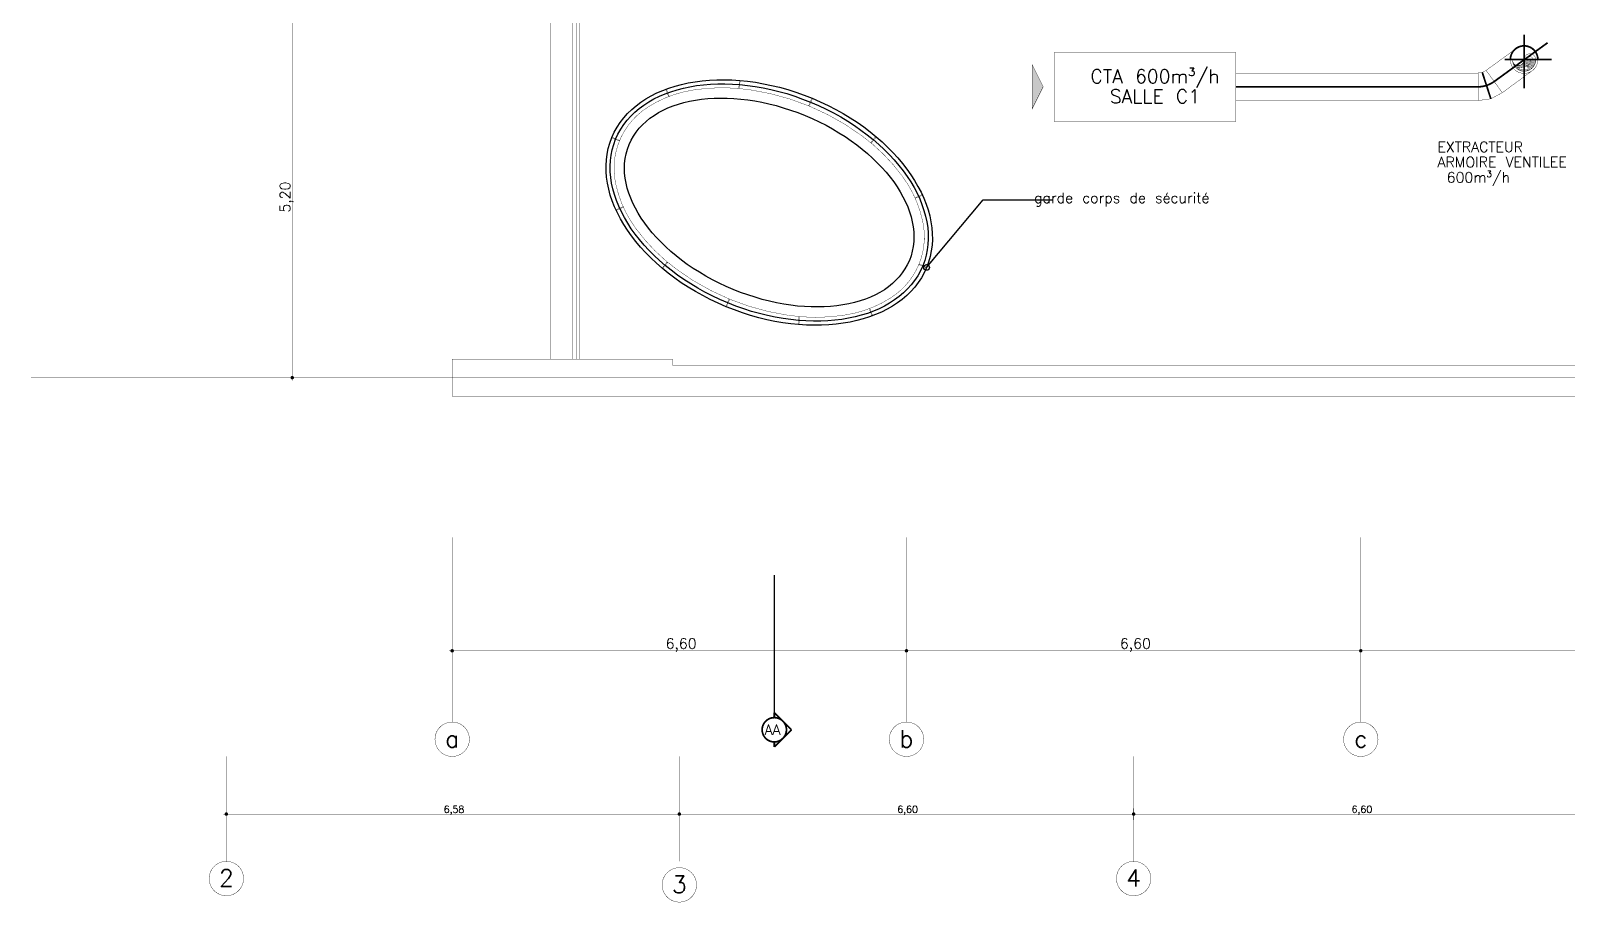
# Model space of a CAD drawing. Header units: inches. Extents: x -511311 to -456756, y 27559 to 65477.
# Drawn here: x -511311 to -488989, y 27559 to 40219 of the extents above; entities that cross this region are included whole.
import ezdxf

# ---------------------------------------------------------------- set-up
doc = ezdxf.new("R2010")
doc.units = ezdxf.units.IN
doc.header["$MEASUREMENT"] = 0
doc.linetypes.add('CACHE', pattern=[750, 500, -250])
doc.linetypes.add('Tiretet', pattern=[546.805537, 264.583325, -105.833328, 70.555556, -105.833328])
for name, color, linetype in [('00 AXES', 7, 'Continuous'), ('00 BA13', 7, 'Continuous'), ('00 cloisons', 7, 'Continuous'), ('00 cotations', 7, 'Continuous'), ('00 légendes', 7, 'Continuous'), ('00 traits de coupes', 7, 'Continuous'), ('00 équipements siretec', 7, 'Continuous'), ('ArchiCAD', 7, 'Continuous'), ('DF ActivitÈ REPRISE', 7, 'Continuous'), ('DF ActivitÈ REPRISE_A', 7, 'Continuous'), ('Extraction Sorbonne', 7, 'Continuous'), ('murs peripherique', 7, 'Continuous'), ('Soufflage Sorbonne', 7, 'Continuous'), ('Soufflage Sorbonne_A', 7, 'Continuous'), ('Soufflage Sorbonne_C', 7, 'Continuous'), ('Soufflage Sorbonne_F', 7, 'Continuous')]:
    doc.layers.add(name, color=color, linetype=linetype)
doc.styles.get("Standard").update_dxf_attribs({"font": 'txt', "bigfont": 'BIGFONT.SHX'})
doc.dimstyles.new('Dimstyle_36', dxfattribs={"dimtxt": 150, "dimasz": 85.5, "dimexe": 0.18, "dimexo": 0, "dimgap": 0.09, "dimtad": 1, "dimtih": 1, "dimtoh": 1, "dimlfac": 0.001, "dimzin": 0, "dimdsep": 46, "dimtxsty": 'Standard', "dimblk": 'ARROWHEAD_11', "dimblk1": 'ARROWHEAD_11', "dimblk2": 'ARROWHEAD_11', "dimcen": 0.09, "dimclrd": 7, "dimclre": 7, "dimclrt": 7, "dimadec": 1, "dimazin": 0, "dimtfac": 1, "dimtdec": 4, "dimtmove": 0, "dimatfit": 3, "dimfxl": 1, "dimtolj": 1, "dimtzin": 0, "dimarcsym": 0})
doc.dimstyles.new('Dimstyle_37', dxfattribs={"dimtxt": 100, "dimasz": 85.5, "dimexe": 0.18, "dimexo": 0, "dimgap": 0.09, "dimtad": 1, "dimtih": 1, "dimtoh": 1, "dimlfac": 0.001, "dimzin": 0, "dimdsep": 46, "dimtxsty": 'Standard', "dimblk": 'ARROWHEAD_11', "dimblk1": 'ARROWHEAD_11', "dimblk2": 'ARROWHEAD_11', "dimcen": 0.09, "dimclrd": 7, "dimclre": 7, "dimclrt": 7, "dimadec": 1, "dimazin": 0, "dimtfac": 1, "dimtdec": 4, "dimtmove": 0, "dimatfit": 3, "dimfxl": 1, "dimtolj": 1, "dimtzin": 0, "dimarcsym": 0})
doc.dimstyles.new('Dimstyle_38', dxfattribs={"dimtxt": 150, "dimasz": 85.5, "dimexe": 0.18, "dimexo": 0, "dimgap": 0.09, "dimtad": 1, "dimlfac": 0.001, "dimzin": 0, "dimdsep": 46, "dimtxsty": 'Standard', "dimblk": 'ARROWHEAD_11', "dimblk1": 'ARROWHEAD_11', "dimblk2": 'ARROWHEAD_11', "dimcen": 0.09, "dimclrd": 7, "dimclre": 7, "dimclrt": 7, "dimadec": 1, "dimazin": 0, "dimtfac": 1, "dimtdec": 4, "dimtmove": 0, "dimatfit": 3, "dimfxl": 1, "dimtolj": 1, "dimtzin": 0, "dimarcsym": 0})
doc.dimstyles.new('Dimstyle_39', dxfattribs={"dimtxt": 0.18, "dimasz": 164.16, "dimexe": 0.18, "dimexo": 0.0625, "dimgap": 0.09, "dimtad": 0, "dimtih": 1, "dimtoh": 1, "dimdec": 4, "dimzin": 0, "dimdsep": 46, "dimcen": 0.09, "dimadec": 0, "dimazin": 0, "dimtfac": 1, "dimtdec": 4, "dimtmove": 0, "dimatfit": 3, "dimldrblk": 'ARROWHEAD_1', "dimfxl": 1, "dimtolj": 1, "dimtzin": 0, "dimarcsym": 0})

# ---------------------------------------------------------------- blocks, each defined once
blk = doc.blocks.new('WALL_161', base_point=(-498901, 36464))
at = {"layer": '00 cloisons', "color": 7, "linetype": 'Continuous', "const_width": 5}
for points in [[(-498901, 36464, 0.15634), (-498547, 36883)], [(-498821, 36337, 0.156127), (-498408, 36826)]]:
    blk.add_lwpolyline(points, format="xyb", dxfattribs=at)
blk = doc.blocks.new('WALL_182', base_point=(-499512, 36236))
at = {"layer": '00 cloisons', "color": 7, "linetype": 'Continuous', "const_width": 5}
for points in [[(-499512, 36236, 0.107114), (-498901, 36464)], [(-499490, 36088, 0.106875), (-498821, 36337)]]:
    blk.add_lwpolyline(points, format="xyb", dxfattribs=at)
blk = doc.blocks.new('WALL_183', base_point=(-500286, 36235))
at = {"layer": '00 cloisons', "color": 7, "linetype": 'Continuous', "const_width": 5}
for points in [[(-500286, 36235, 0.076101), (-499512, 36236)], [(-500308, 36086, 0.076001), (-499490, 36088)]]:
    blk.add_lwpolyline(points, format="xyb", dxfattribs=at)
blk = doc.blocks.new('WALL_347', base_point=(-501844, 36878))
at = {"layer": '00 cloisons', "color": 7, "linetype": 'Continuous', "const_width": 5}
for points in [[(-501844, 36878, 0.123446), (-500286, 36235)], [(-501933, 36757, 0.123399), (-500308, 36086)]]:
    blk.add_lwpolyline(points, format="xyb", dxfattribs=at)
blk = doc.blocks.new('WALL_494', base_point=(-502392, 37424))
at = {"layer": '00 cloisons', "color": 7, "linetype": 'Continuous', "const_width": 5}
for points in [[(-502512, 37335, 0.076001), (-501933, 36757)], [(-502392, 37424, 0.076101), (-501844, 36878)]]:
    blk.add_lwpolyline(points, format="xyb", dxfattribs=at)
blk = doc.blocks.new('WALL_498', base_point=(-502664, 38017))
at = {"layer": '00 cloisons', "color": 7, "linetype": 'Continuous', "const_width": 5}
for points in [[(-502810, 37983, 0.106875), (-502512, 37335)], [(-502664, 38017, 0.107114), (-502392, 37424)]]:
    blk.add_lwpolyline(points, format="xyb", dxfattribs=at)
blk = doc.blocks.new('WALL_499', base_point=(-502265, 38984))
at = {"layer": '00 cloisons', "color": 7, "linetype": 'Continuous', "const_width": 5}
for points in [[(-502345, 39110, 0.320056), (-502810, 37983)], [(-502265, 38984, 0.320514), (-502664, 38017)]]:
    blk.add_lwpolyline(points, format="xyb", dxfattribs=at)
blk = doc.blocks.new('WALL_500', base_point=(-501654, 39212))
at = {"layer": '00 cloisons', "color": 7, "linetype": 'Continuous', "const_width": 5}
for points in [[(-501676, 39360, 0.106875), (-502345, 39110)], [(-501654, 39212, 0.107114), (-502265, 38984)]]:
    blk.add_lwpolyline(points, format="xyb", dxfattribs=at)
blk = doc.blocks.new('WALL_503', base_point=(-500880, 39213))
at = {"layer": '00 cloisons', "color": 7, "linetype": 'Continuous', "const_width": 5}
for points in [[(-500858, 39361, 0.076001), (-501676, 39360)], [(-500880, 39213, 0.076101), (-501654, 39212)]]:
    blk.add_lwpolyline(points, format="xyb", dxfattribs=at)
blk = doc.blocks.new('WALL_555', base_point=(-499322, 38570))
at = {"layer": '00 cloisons', "color": 7, "linetype": 'Continuous', "const_width": 5}
for points in [[(-499233, 38691, 0.123399), (-500858, 39361)], [(-499322, 38570, 0.123446), (-500880, 39213)]]:
    blk.add_lwpolyline(points, format="xyb", dxfattribs=at)
blk = doc.blocks.new('WALL_564', base_point=(-498774, 38023))
at = {"layer": '00 cloisons', "color": 7, "linetype": 'Continuous', "const_width": 5}
for points in [[(-498654, 38113, 0.076001), (-499233, 38691)], [(-498774, 38023, 0.076101), (-499322, 38570)]]:
    blk.add_lwpolyline(points, format="xyb", dxfattribs=at)
blk = doc.blocks.new('WALL_565', base_point=(-498502, 37431))
at = {"layer": '00 cloisons', "color": 7, "linetype": 'Continuous', "const_width": 5}
for points in [[(-498502, 37431, 0.107114), (-498774, 38023)], [(-498356, 37464, 0.106875), (-498654, 38113)]]:
    blk.add_lwpolyline(points, format="xyb", dxfattribs=at)
blk = doc.blocks.new('WALL_572', base_point=(-498547, 36883))
at = {"layer": '00 cloisons', "color": 7, "linetype": 'Continuous', "const_width": 5}
for points in [[(-498547, 36883, 0.15634), (-498502, 37431)], [(-498408, 36826, 0.156127), (-498356, 37464)]]:
    blk.add_lwpolyline(points, format="xyb", dxfattribs=at)
blk = doc.blocks.new('WALL_1910', base_point=(-501162, 36321))
at = {"layer": '00 cloisons', "color": 7, "linetype": 'Continuous', "const_width": 5}
for points in [[(-501166, 36323), (-501212, 36212)], [(-501212, 36212), (-501203, 36208)], [(-501203, 36208), (-501157, 36319)], [(-501157, 36319), (-501166, 36323)]]:
    blk.add_lwpolyline(points, dxfattribs=at)
blk = doc.blocks.new('WALL_1911', base_point=(-498408, 36826))
at = {"layer": '00 cloisons', "color": 7, "linetype": 'Continuous', "const_width": 5}
for points in [[(-498406, 36831), (-498410, 36822)], [(-498295, 36785), (-498406, 36831)], [(-498410, 36822), (-498298, 36776)], [(-498298, 36776), (-498295, 36785)]]:
    blk.add_lwpolyline(points, dxfattribs=at)
blk = doc.blocks.new('WALL_1912', base_point=(-498600, 37727))
at = {"layer": '00 cloisons', "color": 7, "linetype": 'Continuous', "const_width": 5}
for points in [[(-498361, 37839), (-498465, 37793)], [(-498465, 37793), (-498461, 37784)], [(-498461, 37784), (-498357, 37830)], [(-498357, 37830), (-498361, 37839)]]:
    blk.add_lwpolyline(points, dxfattribs=at)
blk = doc.blocks.new('WALL_1913', base_point=(-500004, 39126))
at = {"layer": '00 cloisons', "color": 7, "linetype": 'Continuous', "const_width": 5}
for points in [[(-499963, 39240), (-500009, 39128)], [(-500009, 39128), (-500000, 39124)], [(-500000, 39124), (-499954, 39236)], [(-499954, 39236), (-499963, 39240)]]:
    blk.add_lwpolyline(points, dxfattribs=at)
blk = doc.blocks.new('WALL_1914', base_point=(-502758, 38621))
at = {"layer": '00 cloisons', "color": 7, "linetype": 'Continuous', "const_width": 5}
for points in [[(-502867, 38672), (-502871, 38663)], [(-502871, 38663), (-502760, 38617)], [(-502756, 38626), (-502867, 38672)], [(-502760, 38617), (-502756, 38626)]]:
    blk.add_lwpolyline(points, dxfattribs=at)
blk = doc.blocks.new('WALL_1915', base_point=(-501987, 39125))
at = {"layer": '00 cloisons', "color": 7, "linetype": 'Continuous', "const_width": 5}
for points in [[(-502077, 39373), (-502086, 39369)], [(-502086, 39369), (-502045, 39263)], [(-502036, 39266), (-502077, 39373)], [(-502045, 39263), (-502036, 39266)]]:
    blk.add_lwpolyline(points, dxfattribs=at)
blk = doc.blocks.new('WALL_1916', base_point=(-501034, 39231))
at = {"layer": '00 cloisons', "color": 7, "linetype": 'Continuous', "const_width": 5}
for points in [[(-501015, 39497), (-501025, 39381)], [(-501025, 39381), (-501015, 39380)], [(-501015, 39380), (-501005, 39496)], [(-501005, 39496), (-501015, 39497)]]:
    blk.add_lwpolyline(points, dxfattribs=at)
blk = doc.blocks.new('WALL_1917', base_point=(-502566, 37720))
at = {"layer": '00 cloisons', "color": 7, "linetype": 'Continuous', "const_width": 5}
for points in [[(-502705, 37664), (-502809, 37617)], [(-502809, 37617), (-502805, 37608)], [(-502805, 37608), (-502701, 37655)], [(-502701, 37655), (-502705, 37664)]]:
    blk.add_lwpolyline(points, dxfattribs=at)
blk = doc.blocks.new('WALL_1918', base_point=(-501966, 36973))
at = {"layer": '00 cloisons', "color": 7, "linetype": 'Continuous', "const_width": 5}
for points in [[(-502066, 36861), (-502140, 36771)], [(-502132, 36765), (-502058, 36854)], [(-502058, 36854), (-502066, 36861)], [(-502140, 36771), (-502132, 36765)]]:
    blk.add_lwpolyline(points, dxfattribs=at)
blk = doc.blocks.new('WALL_1919', base_point=(-499200, 38475))
at = {"layer": '00 cloisons', "color": 7, "linetype": 'Continuous', "const_width": 5}
for points in [[(-499034, 38683), (-499108, 38593)], [(-499100, 38587), (-499026, 38677)], [(-499026, 38677), (-499034, 38683)], [(-499108, 38593), (-499100, 38587)]]:
    blk.add_lwpolyline(points, dxfattribs=at)
blk = doc.blocks.new('WALL_1920', base_point=(-499179, 36323))
at = {"layer": '00 cloisons', "color": 7, "linetype": 'Continuous', "const_width": 5}
for points in [[(-499121, 36185), (-499130, 36181)], [(-499130, 36181), (-499089, 36075)], [(-499080, 36078), (-499121, 36185)], [(-499089, 36075), (-499080, 36078)]]:
    blk.add_lwpolyline(points, dxfattribs=at)
blk = doc.blocks.new('WALL_1921', base_point=(-500132, 36216))
at = {"layer": '00 cloisons', "color": 7, "linetype": 'Continuous', "const_width": 5}
for points in [[(-500151, 36067), (-500161, 35951)], [(-500161, 35951), (-500151, 35950)], [(-500141, 36066), (-500151, 36067)], [(-500151, 35950), (-500141, 36066)]]:
    blk.add_lwpolyline(points, dxfattribs=at)
blk = doc.blocks.new('*D62')
at = {"layer": '00 cotations', "color": 7, "linetype": 'Continuous', "const_width": 5}
for points in [[(-505188, 31235), (-505188, 31297)], [(-498588, 31235), (-498588, 31297)], [(-505233, 31212), (-505211, 31212)], [(-505188, 31128), (-505188, 31190)], [(-505166, 31212), (-498611, 31212)], [(-498588, 31128), (-498588, 31190)]]:
    blk.add_lwpolyline(points, dxfattribs=at)
at = {"layer": '00 cotations', "color": 7, "linetype": 'Continuous'}
for points, const_width in [([(-505211, 31212, 1), (-505166, 31212, 1)], 5), ([(-505200, 31212, 1), (-505177, 31212, 1)], 22.5), ([(-498611, 31212, 1), (-498566, 31212, 1)], 5), ([(-498600, 31212, 1), (-498577, 31212, 1)], 22.5)]:
    blk.add_lwpolyline(points, format="xyb", close=True, dxfattribs=dict(at, const_width=const_width))
at = {"layer": '00 cotations', "color": 7, "insert": (-502088, 31392), "char_height": 150, "attachment_point": 1}
blk.add_mtext('\\A1;{\\Ftxt.shx|c0;6,60}', dxfattribs=at)
blk = doc.blocks.new('ARROWHEAD_11')
at = {"color": 0, "linetype": 'Continuous'}
blk.add_line((0, 0), (-1, 0), dxfattribs=at)
at = {"color": 0, "linetype": 'Continuous', "const_width": 0.25}
blk.add_lwpolyline([(-0.125, 0, 1), (0.125, 0, 1)], format="xyb", close=True, dxfattribs=at)
blk = doc.blocks.new('*D64')
at = {"layer": '00 cotations', "color": 7, "linetype": 'Continuous', "const_width": 5}
for points in [[(-498588, 31235), (-498588, 31297)], [(-491988, 31235), (-491988, 31297)], [(-498588, 31128), (-498588, 31190)], [(-498566, 31212), (-492011, 31212)], [(-491988, 31128), (-491988, 31190)]]:
    blk.add_lwpolyline(points, dxfattribs=at)
at = {"layer": '00 cotations', "color": 7, "linetype": 'Continuous'}
for points, const_width in [([(-498611, 31212, 1), (-498566, 31212, 1)], 5), ([(-498600, 31212, 1), (-498577, 31212, 1)], 22.5), ([(-492011, 31212, 1), (-491966, 31212, 1)], 5), ([(-492000, 31212, 1), (-491977, 31212, 1)], 22.5)]:
    blk.add_lwpolyline(points, format="xyb", close=True, dxfattribs=dict(at, const_width=const_width))
at = {"layer": '00 cotations', "color": 7, "insert": (-495488, 31392), "char_height": 150, "attachment_point": 1}
blk.add_mtext('\\A1;{\\Ftxt.shx|c0;6,60}', dxfattribs=at)
blk = doc.blocks.new('*D65')
at = {"layer": '00 cotations', "color": 7, "linetype": 'Continuous', "const_width": 5}
for points in [[(-491988, 31235), (-491988, 31297)], [(-485388, 31235), (-485388, 31297)], [(-491988, 31128), (-491988, 31190)], [(-491966, 31212), (-485411, 31212)], [(-485388, 31128), (-485388, 31190)]]:
    blk.add_lwpolyline(points, dxfattribs=at)
at = {"layer": '00 cotations', "color": 7, "linetype": 'Continuous'}
for points, const_width in [([(-492011, 31212, 1), (-491966, 31212, 1)], 5), ([(-492000, 31212, 1), (-491977, 31212, 1)], 22.5), ([(-485411, 31212, 1), (-485366, 31212, 1)], 5), ([(-485400, 31212, 1), (-485377, 31212, 1)], 22.5)]:
    blk.add_lwpolyline(points, format="xyb", close=True, dxfattribs=dict(at, const_width=const_width))
at = {"layer": '00 cotations', "color": 7, "insert": (-488888, 31392), "char_height": 150, "attachment_point": 1}
blk.add_mtext('\\A1;{\\Ftxt.shx|c0;6,60}', dxfattribs=at)
blk = doc.blocks.new('*D66')
at = {"layer": '00 cotations', "color": 7, "linetype": 'Continuous', "const_width": 5}
for points in [[(-485388, 31235), (-485388, 31297)], [(-478788, 31235), (-478788, 31297)], [(-485388, 31128), (-485388, 31190)], [(-485366, 31212), (-478811, 31212)], [(-478788, 31128), (-478788, 31190)]]:
    blk.add_lwpolyline(points, dxfattribs=at)
at = {"layer": '00 cotations', "color": 7, "linetype": 'Continuous'}
for points, const_width in [([(-485411, 31212, 1), (-485366, 31212, 1)], 5), ([(-485400, 31212, 1), (-485377, 31212, 1)], 22.5), ([(-478811, 31212, 1), (-478766, 31212, 1)], 5), ([(-478800, 31212, 1), (-478777, 31212, 1)], 22.5)]:
    blk.add_lwpolyline(points, format="xyb", close=True, dxfattribs=dict(at, const_width=const_width))
at = {"layer": '00 cotations', "color": 7, "insert": (-482288, 31392), "char_height": 150, "attachment_point": 1}
blk.add_mtext('\\A1;{\\Ftxt.shx|c0;6,60}', dxfattribs=at)
blk = doc.blocks.new('*D67')
at = {"layer": '00 cotations', "color": 7, "linetype": 'Continuous', "const_width": 5}
for points in [[(-478788, 31235), (-478788, 31297)], [(-472188, 31235), (-472188, 31297)], [(-478788, 31128), (-478788, 31190)], [(-478766, 31212), (-472211, 31212)], [(-472188, 31128), (-472188, 31190)]]:
    blk.add_lwpolyline(points, dxfattribs=at)
at = {"layer": '00 cotations', "color": 7, "linetype": 'Continuous'}
for points, const_width in [([(-478811, 31212, 1), (-478766, 31212, 1)], 5), ([(-478800, 31212, 1), (-478777, 31212, 1)], 22.5), ([(-472211, 31212, 1), (-472166, 31212, 1)], 5), ([(-472200, 31212, 1), (-472177, 31212, 1)], 22.5)]:
    blk.add_lwpolyline(points, format="xyb", close=True, dxfattribs=dict(at, const_width=const_width))
at = {"layer": '00 cotations', "color": 7, "insert": (-475688, 31392), "char_height": 150, "attachment_point": 1}
blk.add_mtext('\\A1;{\\Ftxt.shx|c0;6,60}', dxfattribs=at)
blk = doc.blocks.new('*D68')
at = {"layer": '00 cotations', "color": 7, "linetype": 'Continuous', "const_width": 5}
for points in [[(-472188, 31235), (-472188, 31297)], [(-465389, 31235), (-465389, 31297)], [(-472188, 31128), (-472188, 31190)], [(-472166, 31212), (-465411, 31212)], [(-465389, 31128), (-465389, 31190)], [(-465366, 31212), (-465344, 31212)]]:
    blk.add_lwpolyline(points, dxfattribs=at)
at = {"layer": '00 cotations', "color": 7, "linetype": 'Continuous'}
for points, const_width in [([(-472211, 31212, 1), (-472166, 31212, 1)], 5), ([(-472200, 31212, 1), (-472177, 31212, 1)], 22.5), ([(-465411, 31212, 1), (-465366, 31212, 1)], 5), ([(-465400, 31212, 1), (-465377, 31212, 1)], 22.5)]:
    blk.add_lwpolyline(points, format="xyb", close=True, dxfattribs=dict(at, const_width=const_width))
at = {"layer": '00 cotations', "color": 7, "insert": (-468989, 31392), "char_height": 150, "attachment_point": 1}
blk.add_mtext('\\A1;{\\Ftxt.shx|c0;6,80}', dxfattribs=at)
blk = doc.blocks.new('*D69')
at = {"layer": '00 cotations', "color": 7, "linetype": 'Continuous', "const_width": 5}
for points in [[(-508514, 28840), (-508492, 28840)], [(-508469, 28862), (-508469, 28924)], [(-508469, 28755), (-508469, 28817)], [(-508447, 28840), (-501911, 28840)], [(-501888, 28862), (-501888, 28924)], [(-501888, 28755), (-501888, 28817)]]:
    blk.add_lwpolyline(points, dxfattribs=at)
at = {"layer": '00 cotations', "color": 7, "linetype": 'Continuous'}
for points, const_width in [([(-508492, 28840, 1), (-508447, 28840, 1)], 5), ([(-508480, 28840, 1), (-508458, 28840, 1)], 22.5), ([(-501911, 28840, 1), (-501866, 28840, 1)], 5), ([(-501900, 28840, 1), (-501877, 28840, 1)], 22.5)]:
    blk.add_lwpolyline(points, format="xyb", close=True, dxfattribs=dict(at, const_width=const_width))
at = {"layer": '00 cotations', "color": 7, "insert": (-505312, 28960), "char_height": 100, "attachment_point": 1}
blk.add_mtext('\\A1;{\\Ftxt.shx|c0;6,58}', dxfattribs=at)
blk = doc.blocks.new('*D70')
at = {"layer": '00 cotations', "color": 7, "linetype": 'Continuous'}
for points, const_width in [([(-501911, 28840, 1), (-501866, 28840, 1)], 5), ([(-501900, 28840, 1), (-501877, 28840, 1)], 22.5), ([(-495311, 28840, 1), (-495266, 28840, 1)], 5), ([(-495300, 28840, 1), (-495277, 28840, 1)], 22.5)]:
    blk.add_lwpolyline(points, format="xyb", close=True, dxfattribs=dict(at, const_width=const_width))
at = {"layer": '00 cotations', "color": 7, "linetype": 'Continuous', "const_width": 5}
for points in [[(-501888, 28862), (-501888, 28924)], [(-501888, 28755), (-501888, 28817)], [(-501866, 28840), (-495311, 28840)], [(-495288, 28862), (-495288, 28924)], [(-495288, 28755), (-495288, 28817)]]:
    blk.add_lwpolyline(points, dxfattribs=at)
at = {"layer": '00 cotations', "color": 7, "insert": (-498722, 28960), "char_height": 100, "attachment_point": 1}
blk.add_mtext('\\A1;{\\Ftxt.shx|c0;6,60}', dxfattribs=at)
blk = doc.blocks.new('*D71')
at = {"layer": '00 cotations', "color": 7, "linetype": 'Continuous'}
for points, const_width in [([(-495311, 28840, 1), (-495266, 28840, 1)], 5), ([(-495300, 28840, 1), (-495277, 28840, 1)], 22.5), ([(-488711, 28840, 1), (-488666, 28840, 1)], 5), ([(-488700, 28840, 1), (-488677, 28840, 1)], 22.5)]:
    blk.add_lwpolyline(points, format="xyb", close=True, dxfattribs=dict(at, const_width=const_width))
at = {"layer": '00 cotations', "color": 7, "linetype": 'Continuous', "const_width": 5}
for points in [[(-495288, 28862), (-495288, 28924)], [(-495288, 28755), (-495288, 28817)], [(-495266, 28840), (-488711, 28840)], [(-488688, 28862), (-488688, 28924)], [(-488688, 28755), (-488688, 28817)]]:
    blk.add_lwpolyline(points, dxfattribs=at)
at = {"layer": '00 cotations', "color": 7, "insert": (-492122, 28960), "char_height": 100, "attachment_point": 1}
blk.add_mtext('\\A1;{\\Ftxt.shx|c0;6,60}', dxfattribs=at)
blk = doc.blocks.new('*D72')
at = {"layer": '00 cotations', "color": 7, "linetype": 'Continuous'}
for points, const_width in [([(-488711, 28840, 1), (-488666, 28840, 1)], 5), ([(-488700, 28840, 1), (-488677, 28840, 1)], 22.5), ([(-482111, 28840, 1), (-482066, 28840, 1)], 5), ([(-482100, 28840, 1), (-482077, 28840, 1)], 22.5)]:
    blk.add_lwpolyline(points, format="xyb", close=True, dxfattribs=dict(at, const_width=const_width))
at = {"layer": '00 cotations', "color": 7, "linetype": 'Continuous', "const_width": 5}
for points in [[(-488688, 28862), (-488688, 28924)], [(-488688, 28755), (-488688, 28817)], [(-488666, 28840), (-482111, 28840)], [(-482088, 28862), (-482088, 28924)], [(-482088, 28755), (-482088, 28817)]]:
    blk.add_lwpolyline(points, dxfattribs=at)
at = {"layer": '00 cotations', "color": 7, "insert": (-485522, 28960), "char_height": 100, "attachment_point": 1}
blk.add_mtext('\\A1;{\\Ftxt.shx|c0;6,60}', dxfattribs=at)
blk = doc.blocks.new('*D73')
at = {"layer": '00 cotations', "color": 7, "linetype": 'Continuous'}
for points, const_width in [([(-482111, 28840, 1), (-482066, 28840, 1)], 5), ([(-482100, 28840, 1), (-482077, 28840, 1)], 22.5), ([(-475511, 28840, 1), (-475466, 28840, 1)], 5), ([(-475500, 28840, 1), (-475477, 28840, 1)], 22.5)]:
    blk.add_lwpolyline(points, format="xyb", close=True, dxfattribs=dict(at, const_width=const_width))
at = {"layer": '00 cotations', "color": 7, "linetype": 'Continuous', "const_width": 5}
for points in [[(-482088, 28862), (-482088, 28924)], [(-482088, 28755), (-482088, 28817)], [(-482066, 28840), (-475511, 28840)], [(-475488, 28862), (-475488, 28924)], [(-475488, 28755), (-475488, 28817)]]:
    blk.add_lwpolyline(points, dxfattribs=at)
at = {"layer": '00 cotations', "color": 7, "insert": (-478922, 28960), "char_height": 100, "attachment_point": 1}
blk.add_mtext('\\A1;{\\Ftxt.shx|c0;6,60}', dxfattribs=at)
blk = doc.blocks.new('*D74')
at = {"layer": '00 cotations', "color": 7, "linetype": 'Continuous'}
for points, const_width in [([(-475511, 28840, 1), (-475466, 28840, 1)], 5), ([(-475500, 28840, 1), (-475477, 28840, 1)], 22.5), ([(-468911, 28840, 1), (-468866, 28840, 1)], 5), ([(-468900, 28840, 1), (-468877, 28840, 1)], 22.5)]:
    blk.add_lwpolyline(points, format="xyb", close=True, dxfattribs=dict(at, const_width=const_width))
at = {"layer": '00 cotations', "color": 7, "linetype": 'Continuous', "const_width": 5}
for points in [[(-475488, 28862), (-475488, 28924)], [(-475488, 28755), (-475488, 28817)], [(-475466, 28840), (-468911, 28840)], [(-468888, 28862), (-468888, 28924)], [(-468888, 28755), (-468888, 28817)]]:
    blk.add_lwpolyline(points, dxfattribs=at)
at = {"layer": '00 cotations', "color": 7, "insert": (-472322, 28960), "char_height": 100, "attachment_point": 1}
blk.add_mtext('\\A1;{\\Ftxt.shx|c0;6,60}', dxfattribs=at)
blk = doc.blocks.new('*D75')
at = {"layer": '00 cotations', "color": 7, "linetype": 'Continuous'}
for points, const_width in [([(-468911, 28840, 1), (-468866, 28840, 1)], 5), ([(-468900, 28840, 1), (-468877, 28840, 1)], 22.5), ([(-462311, 28840, 1), (-462266, 28840, 1)], 5), ([(-462300, 28840, 1), (-462277, 28840, 1)], 22.5)]:
    blk.add_lwpolyline(points, format="xyb", close=True, dxfattribs=dict(at, const_width=const_width))
at = {"layer": '00 cotations', "color": 7, "linetype": 'Continuous', "const_width": 5}
for points in [[(-468888, 28862), (-468888, 28924)], [(-468888, 28755), (-468888, 28817)], [(-468866, 28840), (-462311, 28840)], [(-462288, 28862), (-462288, 28924)], [(-462288, 28755), (-462288, 28817)], [(-462266, 28840), (-462243, 28840)]]:
    blk.add_lwpolyline(points, dxfattribs=at)
at = {"layer": '00 cotations', "color": 7, "insert": (-465722, 28960), "char_height": 100, "attachment_point": 1}
blk.add_mtext('\\A1;{\\Ftxt.shx|c0;6,60}', dxfattribs=at)
blk = doc.blocks.new('*D76')
at = {"layer": '00 cotations', "color": 7, "linetype": 'Continuous', "const_width": 5}
for points in [[(-507534, 40377), (-507596, 40377)], [(-507511, 35201), (-507511, 40354)], [(-507427, 40377), (-507489, 40377)], [(-507534, 35179), (-507596, 35179)], [(-507511, 35134), (-507511, 35156)], [(-507427, 35179), (-507489, 35179)]]:
    blk.add_lwpolyline(points, dxfattribs=at)
at = {"layer": '00 cotations', "color": 7, "linetype": 'Continuous'}
for points, const_width in [([(-507534, 40377, 1), (-507489, 40377, 1)], 5), ([(-507522, 40377, 1), (-507500, 40377, 1)], 22.5), ([(-507534, 35179, 1), (-507489, 35179, 1)], 5), ([(-507522, 35179, 1), (-507500, 35179, 1)], 22.5)]:
    blk.add_lwpolyline(points, format="xyb", close=True, dxfattribs=dict(at, const_width=const_width))
at = {"layer": '00 cotations', "color": 7, "insert": (-507691, 37577), "char_height": 150, "attachment_point": 1, "rotation": 90}
blk.add_mtext('\\A1;{\\Ftxt.shx|c0;5,20}', dxfattribs=at)
blk = doc.blocks.new('CUTPLANE_9', base_point=(-500508, 57173))
at = {"layer": '00 traits de coupes', "color": 7, "linetype": 'Continuous', "const_width": 25}
for points in [[(-500685, 57423, 1), (-500332, 57423, 1)], [(-500685, 30064, 1), (-500332, 30064, 1)]]:
    blk.add_lwpolyline(points, format="xyb", close=True, dxfattribs=at)
for points in [[(-500258, 57423), (-500508, 57673)], [(-500508, 57673), (-500508, 57600)], [(-500508, 57173), (-500258, 57423)], [(-500508, 57247), (-500508, 57173)], [(-500508, 30241), (-500508, 30314)], [(-500508, 30314), (-500258, 30064)], [(-500258, 30064), (-500508, 29814)], [(-500508, 29814), (-500508, 29888)]]:
    blk.add_lwpolyline(points, dxfattribs=at)
at = {"layer": '00 traits de coupes', "color": 171, "linetype": 'Tiretet', "const_width": 17.5}
for points in [[(-500508, 57173), (-500508, 55173)], [(-500508, 32314), (-500508, 30314)]]:
    blk.add_lwpolyline(points, dxfattribs=at)
at = {"layer": 'ArchiCAD', "color": 7, "char_height": 150, "attachment_point": 7}
for insert in [(-500650, 57348), (-500650, 29989)]:
    blk.add_mtext('\\A1;{\\Ftxt.shx|c0;AA}', dxfattribs=dict(at, insert=insert))
blk = doc.blocks.new('ARROWHEAD_1')
at = {"color": 0, "linetype": 'Continuous'}
blk.add_line((0, 0), (-1, 0), dxfattribs=at)
blk.add_circle((0, 0), 0.25, dxfattribs=at)

msp = doc.modelspace()

# ---------------------------------------------------------------- hatches: boundary and pattern name
at = {"layer": 'DF ActivitÈ REPRISE'}
for points in [[(-496761.835, 39085.761), (-496761.835, 39725.761)], [(-496761.835, 39725.761), (-496601.835, 39405.761), (-496761.835, 39085.761)]]:
    msp.add_hatch(color=191, dxfattribs=at).paths.add_polyline_path(points, flags=0)

# ---------------------------------------------------------------- linework, layer by layer
at = {"layer": '00 AXES', "color": 1, "linetype": 'Tiretet', "const_width": 5}
for points in [[(-508469.022, 28153.364), (-508469.022, 29676.699)], [(-501888.267, 28153.364), (-501888.267, 29676.699)], [(-495288.267, 28153.364), (-495288.267, 29676.699)]]:
    msp.add_lwpolyline(points, dxfattribs=at)
at = {"layer": '00 BA13', "color": 1}
msp.add_point((-508469.022, 28839.588), dxfattribs=at)
at = {"layer": '00 équipements siretec', "color": 1, "linetype": 'Tiretet', "const_width": 5}
for points in [[(-505438.267, 29926.699, 1), (-504938.267, 29926.699, 1)], [(-498838.267, 29926.699, 1), (-498338.267, 29926.699, 1)], [(-492238.267, 29926.699, 1), (-491738.267, 29926.699, 1)], [(-508719.022, 27903.364, 1), (-508219.022, 27903.364, 1)], [(-495538.267, 27903.364, 1), (-495038.267, 27903.364, 1)], [(-502138.267, 27811.126, 1), (-501638.267, 27811.126, 1)]]:
    msp.add_lwpolyline(points, format="xyb", close=True, dxfattribs=at)
at = {"layer": 'ArchiCAD', "color": 7, "linetype": 'Continuous'}
for major_axis, ratio in [((2286.397, -943.549), 0.662102818), ((2230.692, -920.56), 0.653660103), ((2036.309, -840.343), 0.620604277), ((2036.309, -840.343), 0.620604277)]:
    msp.add_ellipse((-500582.954, 37723.779), major_axis=major_axis, ratio=ratio, dxfattribs=at)
at = {"layer": 'DF ActivitÈ REPRISE', "color": 191, "linetype": 'CACHE', "const_width": 5}
for points in [[(-496761.835, 39725.761), (-496761.835, 39085.761), (-496601.835, 39405.761)], [(-496445.301, 39900.773), (-493802.448, 39900.773), (-493802.448, 38900.773), (-496445.301, 38900.773)]]:
    msp.add_lwpolyline(points, close=True, dxfattribs=at)
at = {"layer": 'DF ActivitÈ REPRISE_A', "color": 7, "linetype": 'Continuous', "const_width": 25}
msp.add_lwpolyline([(-493241.872, 39404.694), (-493800.73, 39404.694)], dxfattribs=at)
at = {"layer": 'murs peripherique', "color": 7, "linetype": 'Continuous', "const_width": 5}
for points in [[(-503758.267, 50806.801), (-503758.18, 35448.519)], [(-503438.267, 35452.377), (-503438.267, 50806.801)], [(-503388.267, 35448.519), (-503388.267, 50806.801)], [(-503338.267, 35448.519), (-503338.267, 50806.801)], [(-505188.267, 34908.519), (-505188.267, 35448.519)], [(-505188.267, 35448.519), (-501988.267, 35448.519)], [(-501988.267, 35359.071), (-501988.267, 35448.519)], [(-501988.267, 35359.071), (-487138.267, 35359.071)], [(-505188.267, 34908.519), (-487138.267, 34908.519)]]:
    msp.add_lwpolyline(points, dxfattribs=at)
at = {"layer": 'murs peripherique', "color": 1, "linetype": 'Tiretet', "const_width": 5}
for points in [[(-511308.535, 35178.519), (-459469.292, 35178.519)], [(-505188.267, 32861.924), (-505188.267, 30176.699)], [(-498588.267, 32861.923), (-498588.267, 30176.699)], [(-491988.267, 32861.922), (-491988.267, 30176.699)]]:
    msp.add_lwpolyline(points, dxfattribs=at)
at = {"layer": 'Soufflage Sorbonne', "color": 70, "linetype": 'Continuous', "const_width": 5}
msp.add_lwpolyline([(-489815.991, 39799.43, 1), (-489415.991, 39799.43, 1)], format="xyb", close=True, dxfattribs=at)
for points in [[(-490167.998, 39642.895), (-489755.978, 39942.271)], [(-489452.839, 39799.43), (-489609.193, 39799.43)], [(-493241.872, 39604.694), (-493800.73, 39604.694)], [(-493241.872, 39604.694), (-490285.562, 39604.694)], [(-490285.562, 39604.694), (-490223.754, 39614.484)], [(-490285.562, 39604.694), (-490285.562, 39204.694)], [(-490223.754, 39614.484), (-490167.998, 39642.895)], [(-490167.998, 39642.895), (-489932.87, 39319.298)], [(-489932.87, 39319.298), (-489488.804, 39645.082)], [(-490098.903, 39230.259), (-489932.87, 39319.298)], [(-493241.872, 39204.694), (-493800.73, 39204.694)], [(-493241.872, 39204.694), (-490285.562, 39204.694)], [(-490285.562, 39204.694), (-490098.903, 39230.259)]]:
    msp.add_lwpolyline(points, dxfattribs=at)
for points in [[(-489815.991, 39799.43, 1), (-489415.991, 39799.43)], [(-489785.941, 39799.43, 0.150139779), (-489765.971, 39734.425)], [(-489785.941, 39799.43, 1), (-489446.041, 39799.43)], [(-489785.941, 39799.43, 1), (-489615.991, 39799.43)], [(-489765.547, 39734.226, 0.812993423), (-489452.839, 39799.43)], [(-489765.547, 39734.226, 0.66644385), (-489609.193, 39799.43)], [(-489740.897, 39717.177, 0.744252547), (-489466.435, 39799.43)], [(-489729.043, 39683.826, 0.485850036), (-489582.001, 39799.43)], [(-489725.834, 39697.038, 0.485850036), (-489595.597, 39799.43)], [(-489446.041, 39799.43, 1), (-489615.991, 39799.43)], [(-489600.225, 39713.269, 0.178755976), (-489568.405, 39799.43)], [(-489592.989, 39707.079, 0.344394639), (-489520.819, 39799.43)], [(-489589.893, 39704.432, 0.178755976), (-489554.809, 39799.43)], [(-489580.681, 39696.553, 0.320374696), (-489507.223, 39799.43)], [(-489579.561, 39695.595, 0.178755976), (-489541.213, 39799.43)], [(-489488.529, 39799.43, 1), (-489573.504, 39799.43)], [(-489569.228, 39686.758, 0.178755976), (-489527.617, 39799.43)], [(-489568.911, 39686.486, 0.302733846), (-489493.627, 39799.43)], [(-489564.878, 39673.444, 0.3053369), (-489480.031, 39799.43)], [(-489709.277, 39686.255, 0.166910225), (-489575.357, 39706.309)]]:
    msp.add_lwpolyline(points, format="xyb", dxfattribs=at)
at = {"layer": 'Soufflage Sorbonne_A', "color": 7, "linetype": 'Continuous', "const_width": 25}
for points in [[(-490050.434, 39481.097), (-489275.301, 40044.205)], [(-489615.991, 40161.464), (-489615.991, 39381.778)], [(-489895.991, 39799.43), (-489215.549, 39799.43)], [(-489865.991, 39799.43), (-489365.991, 39799.43)], [(-493241.872, 39404.694), (-490285.562, 39404.694)]]:
    msp.add_lwpolyline(points, dxfattribs=at)
msp.add_lwpolyline([(-490285.562, 39404.694, 0.158395152), (-490050.434, 39481.097)], format="xyb", dxfattribs=at)
at = {"layer": 'Soufflage Sorbonne_C', "color": 7, "linetype": 'Continuous', "const_width": 25}
msp.add_lwpolyline([(-489415.991, 39799.43, 1), (-489815.991, 39799.43)], format="xyb", dxfattribs=at)
at = {"layer": 'Soufflage Sorbonne_F', "color": 7, "linetype": 'Continuous', "const_width": 25}
msp.add_lwpolyline([(-490223.754, 39614.484), (-490098.903, 39230.259)], dxfattribs=at)

# ---------------------------------------------------------------- block references
at = {"layer": '00 cloisons', "color": 7}
for name, p in [('WALL_500', (-501654.072, 39211.592)), ('WALL_1915', (-501986.542, 39124.71)), ('WALL_503', (-500880.394, 39212.91)), ('WALL_1916', (-501033.82, 39231.406)), ('WALL_555', (-499321.87, 38569.739)), ('WALL_499', (-502264.681, 38983.768)), ('WALL_1913', (-500004.213, 39126.178)), ('WALL_1914', (-502757.92, 38621.343)), ('WALL_564', (-498774.295, 38023.168)), ('WALL_1919', (-499200.054, 38474.649)), ('WALL_498', (-502663.836, 38016.541)), ('WALL_565', (-498502.072, 37431.017)), ('WALL_1912', (-498599.861, 37727.097)), ('WALL_1917', (-502566.047, 37720.461)), ('WALL_494', (-502391.613, 37424.39)), ('WALL_572', (-498546.645, 36883.436)), ('WALL_1918', (-501965.854, 36972.909)), ('WALL_347', (-501844.038, 36877.819)), ('WALL_161', (-498901.227, 36463.79)), ('WALL_1911', (-498407.988, 36826.215)), ('WALL_182', (-499511.836, 36235.966)), ('WALL_1910', (-501161.695, 36321.38)), ('WALL_183', (-500285.514, 36234.648)), ('WALL_1920', (-499179.366, 36322.848)), ('WALL_1921', (-500132.088, 36216.152))]:
    msp.add_blockref(name, p, dxfattribs=at)
at = {"layer": '00 traits de coupes', "color": 171}
msp.add_blockref('CUTPLANE_9', (-500508.303, 57173.347), dxfattribs=at)

# ---------------------------------------------------------------- texts
at = {"layer": '00 légendes', "color": 7, "insert": (-494186.352, 37766.19), "char_height": 150, "attachment_point": 6}
msp.add_mtext('\\A1;{\\Ftxt.shx|c0;\\C7;garde corps de sécurité}', dxfattribs=at)
at = {"layer": '00 équipements siretec', "color": 1, "attachment_point": 2}
for s, insert, char_height, width in [('\\A1;{\\Ftxt.shx|c0;\\C1;a}', (-505188.267, 30058.842), 250, 500), ('\\A1;{\\Ftxt.shx|c0;\\C1;b}', (-498588.267, 30058.842), 250.00001, 500), ('\\A1;{\\Ftxt.shx|c0;\\C1;c}', (-491988.267, 30058.842), 250.00001, 500), ('\\A1;{\\Ftxt.shx|c0;\\C1;2}', (-508469.022, 28035.509), 250, 355.25334), ('\\A1;{\\Ftxt.shx|c0;\\C1;3}', (-501888.267, 27943.271), 250, 355.25334), ('\\A1;{\\Ftxt.shx|c0;\\C1;4}', (-495288.267, 28035.51), 250, 355.25334)]:
    msp.add_mtext(s, dxfattribs=dict(at, insert=insert, char_height=char_height, width=width))
at = {"layer": 'DF ActivitÈ REPRISE', "color": 191, "insert": (-495246.945, 39657.179), "char_height": 200, "width": 4811.19932, "attachment_point": 2, "line_spacing_factor": 0.871433}
msp.add_mtext('\\A1;{\\Ftxt.shx|c0;   CTA 600m³/h\\P   SALLE C1}', dxfattribs=at)
at = {"layer": 'Extraction Sorbonne', "color": 82, "insert": (-491274.76, 38606.1), "char_height": 150, "width": 4811.19932, "attachment_point": 1, "line_spacing_factor": 0.883942}
msp.add_mtext('\\A1;{\\Ftxt.shx|c0;\\C82;   EXTRACTEUR\\P   ARMOIRE VENTILEE\\P    600m³/h}', dxfattribs=at)

# ---------------------------------------------------------------- dimensions: what is measured, and where the dimension line sits
at = {"layer": '00 cotations', "color": 7, "linetype": 'Continuous'}
dim = msp.add_linear_dim(base=(-507511.142, 40376.801), p1=(-511308.535, 35178.519), p2=(-511308.535, 40376.801), angle=90, dimstyle='Dimstyle_38', dxfattribs=at)
dim.commit()
dim.dimension.update_dxf_attribs({"geometry": '*D76', "text_midpoint": (-507616.142, 37777.66)})
for base, p1, p2, dimstyle, picture, middle in [((-498588.267, 31212.2), (-505188.267, 32861.924), (-498588.267, 32861.923), 'Dimstyle_36', '*D62', (-501888.267, 31317.2)), ((-498588.267, 31212.2), (-498588.267, 32861.923), (-491988.267, 32861.922), 'Dimstyle_36', '*D64', (-495288.267, 31317.2)), ((-498588.267, 31212.2), (-472188.267, 32861.919), (-465388.517, 32871.906), 'Dimstyle_36', '*D68', (-468788.392, 31317.2)), ((-498588.267, 31212.2), (-491988.267, 32861.922), (-485388.267, 32861.921), 'Dimstyle_36', '*D65', (-488688.267, 31317.2)), ((-498588.267, 31212.2), (-485388.267, 32861.921), (-478788.267, 32861.92), 'Dimstyle_36', '*D66', (-482088.267, 31317.2)), ((-498588.267, 31212.2), (-478788.267, 32861.92), (-472188.267, 32861.919), 'Dimstyle_36', '*D67', (-475488.267, 31317.2)), ((-501888.267, 28839.588), (-508469.022, 29676.699), (-501888.267, 29676.699), 'Dimstyle_37', '*D69', (-505178.644, 28909.588)), ((-501888.267, 28839.588), (-501888.267, 29676.699), (-495288.267, 29676.699), 'Dimstyle_37', '*D70', (-498588.267, 28909.588)), ((-501888.267, 28839.588), (-495288.267, 29676.699), (-488688.267, 29676.699), 'Dimstyle_37', '*D71', (-491988.267, 28909.588)), ((-501888.267, 28839.588), (-488688.267, 29676.699), (-482088.267, 29676.699), 'Dimstyle_37', '*D72', (-485388.267, 28909.588)), ((-501888.267, 28839.588), (-482088.267, 29676.699), (-475488.267, 29676.699), 'Dimstyle_37', '*D73', (-478788.267, 28909.588)), ((-501888.267, 28839.588), (-475488.267, 29676.699), (-468888.267, 29676.699), 'Dimstyle_37', '*D74', (-472188.267, 28909.588)), ((-501888.267, 28839.588), (-468888.267, 29676.699), (-462288.267, 29676.699), 'Dimstyle_37', '*D75', (-465588.267, 28909.588))]:
    dim = msp.add_linear_dim(base=base, p1=p1, p2=p2, dimstyle=dimstyle, dxfattribs=at)
    dim.commit()
    dim.dimension.update_dxf_attribs({"geometry": picture, "text_midpoint": middle})

# ---------------------------------------------------------------- leaders
at = {"layer": '00 légendes', "color": 7, "linetype": 'Continuous', "annotation_type": 0, "has_hookline": 1, "hookline_direction": 0, "text_width": 3300}
msp.add_leader([(-498296.557, 36780.23), (-497473.079, 37763.878), (-496459.337, 37763.878)], dimstyle='Dimstyle_39', dxfattribs=at)

doc.saveas('drawing.dxf')
